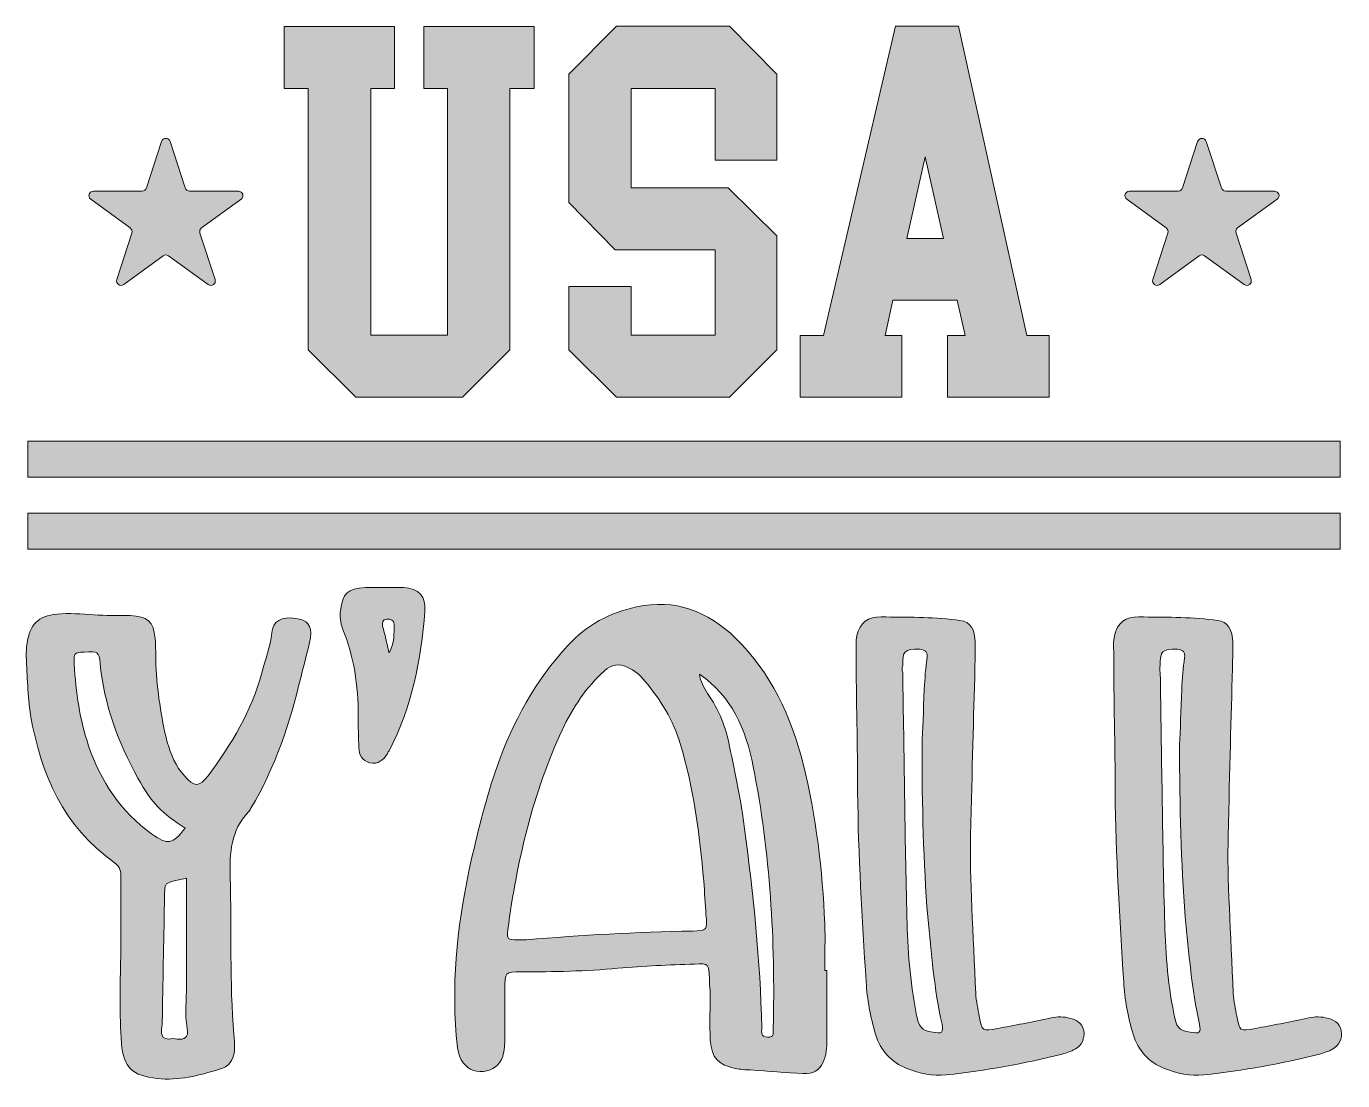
# Model space of a CAD drawing. Header units: inches. Extents: x 150 to 931, y -853 to -228.
import ezdxf

# ---------------------------------------------------------------- set-up
doc = ezdxf.new("R2010")
doc.units = ezdxf.units.IN
doc.header["$MEASUREMENT"] = 0
doc.layers.add('Layer 1', color=7, linetype='Continuous')

# ---------------------------------------------------------------- blocks, each defined once
blk = doc.blocks.new('block 3')
at = {"layer": 'Layer 1', "true_color": 0x2a4f7b}
h = blk.add_hatch(color=167, dxfattribs=at)
h.dxf.hatch_style = 2
h.paths.add_polyline_path([(399.67, -410.97), (399.67, -264.73), (385.64, -264.73), (385.64, -228), (451.13, -228), (451.13, -264.73), (436.82, -264.73), (436.82, -419.64), (408.62, -447.84), (345.33, -447.84), (317.13, -419.64), (317.13, -264.73), (302.82, -264.73), (302.82, -228), (368.31, -228), (368.31, -264.73), (354.28, -264.73), (354.28, -410.97)])
h = blk.add_hatch(color=167, dxfattribs=at)
h.dxf.hatch_style = 2
h.paths.add_polyline_path([(566.97, -227.86), (595.16, -256.2), (595.16, -307.24), (558.43, -307.24), (558.43, -264.73), (508.63, -264.73), (508.63, -323.61), (566.28, -323.61), (595.16, -352.09), (595.16, -419.64), (566.97, -447.84), (499.97, -447.84), (471.76, -419.64), (471.76, -382.22), (508.63, -382.22), (508.63, -410.97), (558.43, -410.97), (558.43, -360.35), (499.28, -360.35), (471.76, -332.28), (471.76, -256.2), (499.97, -227.86)])
h = blk.add_hatch(color=167, dxfattribs=at)
h.dxf.hatch_style = 2
h.paths.add_polyline_path([(663.95, -390.2), (659.27, -411.11), (669.18, -411.11), (669.18, -447.84), (608.92, -447.84), (608.92, -411.11), (622.68, -411.11), (665.47, -227.86), (702.89, -227.86), (743.47, -411.11), (756.54, -411.11), (756.54, -447.84), (696.28, -447.84), (696.28, -411.11), (706.74, -411.11), (702.06, -390.2)])
h.paths.add_polyline_path([(693.94, -353.61), (683.08, -305.32), (672.21, -353.61)])
at = {"layer": 'Layer 1', "lineweight": 0}
for points in [[(399.67, -410.97), (399.67, -264.73), (385.64, -264.73), (385.64, -228), (451.13, -228), (451.13, -264.73), (436.82, -264.73), (436.82, -419.64), (408.62, -447.84), (345.33, -447.84), (317.13, -419.64), (317.13, -264.73), (302.82, -264.73), (302.82, -228), (368.31, -228), (368.31, -264.73), (354.28, -264.73), (354.28, -410.97), (399.67, -410.97)], [(566.97, -227.86), (595.16, -256.2), (595.16, -307.24), (558.43, -307.24), (558.43, -264.73), (508.63, -264.73), (508.63, -323.61), (566.28, -323.61), (595.16, -352.09), (595.16, -419.64), (566.97, -447.84), (499.97, -447.84), (471.76, -419.64), (471.76, -382.22), (508.63, -382.22), (508.63, -410.97), (558.43, -410.97), (558.43, -360.35), (499.28, -360.35), (471.76, -332.28), (471.76, -256.2), (499.97, -227.86), (566.97, -227.86)], [(663.95, -390.2), (659.27, -411.11), (669.18, -411.11), (669.18, -447.84), (608.92, -447.84), (608.92, -411.11), (622.68, -411.11), (665.47, -227.86), (702.89, -227.86), (743.47, -411.11), (756.54, -411.11), (756.54, -447.84), (696.28, -447.84), (696.28, -411.11), (706.74, -411.11), (702.06, -390.2), (663.95, -390.2)], [(693.94, -353.61), (683.08, -305.32), (672.21, -353.61), (693.94, -353.61)]]:
    blk.add_lwpolyline(points, dxfattribs=at)
blk = doc.blocks.new('block 4')
at = {"layer": 'Layer 1', "true_color": 0x2a4f7b}
h = blk.add_hatch(color=167, dxfattribs=at)
h.dxf.hatch_style = 2
edge = h.paths.add_edge_path()
edge.add_spline(control_points=[(337.5, -584.93), (336.23, -581.53), (335.81, -577.72), (336.23, -574.32), (337.5, -564.14), (340.47, -561.17), (351.08, -560.74), (358.72, -560.74), (365.94, -560.32), (373.57, -560.74), (382.91, -561.17), (387.15, -565.84), (386.3, -574.75), (384.18, -603.6), (378.66, -631.61), (365.09, -657.49), (364.66, -657.92), (364.24, -658.34), (364.24, -659.19), (361.69, -663.01), (358.72, -665.55), (353.63, -664.7), (348.96, -663.43), (347.26, -659.61), (347.26, -655.8), (346.84, -649.43), (346.84, -643.06), (346.84, -636.7), (346.84, -618.88), (344.29, -601.48), (337.5, -584.93)], knot_values=[0, 0, 0, 0, 1, 1, 1, 2, 2, 2, 3, 3, 3, 4, 4, 4, 5, 5, 5, 6, 6, 6, 7, 7, 7, 8, 8, 8, 9, 9, 9, 10, 10, 10, 10], degree=3, periodic=1)
edge = h.paths.add_edge_path()
edge.add_spline(control_points=[(368.06, -582.38), (368.06, -579.84), (365.94, -579.41), (363.81, -579.41), (361.27, -579.84), (360.84, -581.11), (361.27, -583.66), (362.54, -588.33), (363.81, -593.42), (365.09, -599.36), (368.48, -593.42), (368.06, -587.9), (368.06, -582.38)], knot_values=[0, 0, 0, 0, 1, 1, 1, 2, 2, 2, 3, 3, 3, 4, 4, 4, 4], degree=3, periodic=1)
h = blk.add_hatch(color=167, dxfattribs=at)
h.dxf.hatch_style = 2
edge = h.paths.add_edge_path()
edge.add_spline(control_points=[(624.78, -829.35), (624.78, -833.59), (624.35, -837.83), (622.65, -842.08), (620.11, -847.17), (616.71, -849.29), (610.77, -848.87), (600.59, -848.44), (589.98, -847.59), (579.37, -846.74), (576.4, -846.74), (573.43, -846.32), (570.46, -845.9), (560.28, -843.78), (556.46, -839.53), (555.61, -829.35), (555.18, -819.16), (555.61, -809.4), (555.61, -799.64), (555.18, -797.1), (555.18, -794.98), (555.18, -792.43), (554.76, -783.94), (554.76, -783.52), (546.27, -783.94), (531, -784.37), (516.14, -785.22), (500.87, -786.49), (481.77, -788.19), (462.68, -788.61), (443.58, -788.61), (433.82, -788.61), (433.82, -788.61), (433.82, -799.22), (433.82, -808.56), (433.82, -818.32), (433.82, -827.65), (433.82, -831.47), (433.4, -835.29), (432.55, -838.68), (430.85, -843.78), (426.61, -847.17), (421.09, -847.59), (415.15, -848.44), (410.91, -845.47), (407.94, -840.8), (405.39, -836.14), (405.39, -831.05), (404.97, -826.38), (402, -791.16), (406.24, -756.36), (413.88, -722.42), (418.12, -703.74), (422.79, -685.07), (429.16, -666.83), (438.49, -640.52), (451.65, -615.91), (471.17, -595.11), (482.2, -582.81), (496.2, -575.59), (511.9, -572.2), (534.82, -567.11), (553.91, -574.75), (570.46, -590.45), (591.68, -611.24), (603.56, -637.12), (610.77, -665.13), (618.41, -696.53), (622.23, -728.36), (623.5, -760.18), (623.93, -769.52), (623.5, -778.43), (623.5, -787.76), (623.93, -787.76), (624.35, -787.76), (624.78, -787.76), (624.78, -801.77), (624.78, -815.34), (624.78, -829.35)], knot_values=[0, 0, 0, 0, 1, 1, 1, 2, 2, 2, 3, 3, 3, 4, 4, 4, 5, 5, 5, 6, 6, 6, 7, 7, 7, 8, 8, 8, 9, 9, 9, 10, 10, 10, 11, 11, 11, 12, 12, 12, 13, 13, 13, 14, 14, 14, 15, 15, 15, 16, 16, 16, 17, 17, 17, 18, 18, 18, 19, 19, 19, 20, 20, 20, 21, 21, 21, 22, 22, 22, 23, 23, 23, 24, 24, 24, 25, 25, 25, 26, 26, 26, 26], degree=3, periodic=1)
edge = h.paths.add_edge_path()
edge.add_spline(control_points=[(553.06, -754.66), (552.64, -748.72), (552.21, -741.51), (551.79, -734.72), (549.24, -707.14), (545.85, -679.98), (537.79, -653.25), (533.54, -639.25), (526.33, -627.36), (516.99, -616.33), (514.02, -612.51), (510.63, -609.97), (506.38, -607.85), (501.29, -605.72), (497.47, -606.15), (492.81, -609.97), (482.2, -619.73), (474.14, -631.61), (467.77, -645.19), (450.37, -682.53), (441.04, -722.84), (435.52, -763.58), (434.67, -769.52), (435.52, -769.52), (441.46, -769.52), (443.16, -769.52), (444.86, -769.52), (446.55, -769.52), (479.23, -766.97), (511.9, -764.85), (545, -764.43), (553.91, -764), (553.91, -764), (553.06, -754.66)], knot_values=[0, 0, 0, 0, 1, 1, 1, 2, 2, 2, 3, 3, 3, 4, 4, 4, 5, 5, 5, 6, 6, 6, 7, 7, 7, 8, 8, 8, 9, 9, 9, 10, 10, 10, 11, 11, 11, 11], degree=3, periodic=1)
edge = h.paths.add_edge_path()
edge.add_spline(control_points=[(592.95, -822.13), (594.22, -769.94), (591.25, -718.17), (581.07, -666.83), (576.83, -644.76), (568.34, -625.24), (549.24, -612.09), (549.67, -616.33), (551.79, -619.73), (553.91, -623.54), (560.7, -632.88), (564.94, -643.49), (567.06, -654.95), (570.46, -671.07), (573.85, -687.2), (575.98, -703.74), (581.07, -742.78), (585.31, -781.82), (586.16, -821.71), (586.16, -824.26), (585.31, -827.23), (589.56, -827.23), (593.8, -827.65), (592.95, -824.68), (592.95, -822.13)], knot_values=[0, 0, 0, 0, 1, 1, 1, 2, 2, 2, 3, 3, 3, 4, 4, 4, 5, 5, 5, 6, 6, 6, 7, 7, 7, 8, 8, 8, 8], degree=3, periodic=1)
h = blk.add_hatch(color=167, dxfattribs=at)
h.dxf.hatch_style = 2
edge = h.paths.add_edge_path()
edge.add_spline(control_points=[(205.97, -733.02), (206.39, -729.21), (205.54, -726.23), (202.15, -723.69), (172.02, -702.47), (158.44, -671.49), (152.5, -636.27), (150.8, -624.82), (150.38, -613.36), (149.95, -601.48), (149.95, -598.93), (149.95, -596.39), (150.38, -593.84), (152.08, -582.38), (156.74, -577.72), (168.2, -576.44), (175.41, -575.59), (182.63, -576.44), (189.84, -576.87), (197.06, -577.29), (204.27, -577.29), (211.48, -577.29), (221.67, -577.72), (225.49, -580.69), (226.33, -590.87), (226.76, -595.96), (226.76, -601.06), (226.76, -606.57), (227.61, -621.85), (229.73, -637.12), (233.55, -652.4), (235.67, -659.61), (238.64, -666.83), (243.73, -672.34), (249.25, -679.13), (252.64, -679.13), (257.74, -672.34), (271.74, -653.67), (283.62, -633.73), (289.56, -611.24), (291.68, -603.6), (294.65, -595.96), (295.5, -587.48), (295.93, -580.69), (301.44, -577.72), (309.5, -578.99), (316.29, -579.84), (319.69, -582.81), (318.42, -590.45), (317.14, -598.08), (314.6, -605.72), (312.9, -613.36), (306.53, -640.52), (297.62, -667.25), (283.2, -691.44), (282.77, -692.29), (282.35, -693.14), (281.5, -693.98), (271.31, -704.59), (270.47, -718.17), (270.89, -732.17), (271.74, -763.58), (270.47, -794.55), (273.01, -825.95), (273.44, -828.92), (273.44, -831.89), (273.44, -834.86), (273.01, -840.8), (270.04, -845.05), (264.52, -846.32), (252.22, -850.14), (240.34, -853.11), (227.61, -851.84), (212.76, -850.14), (207.66, -845.47), (206.39, -831.05), (205.12, -813.65), (205.54, -796.67), (205.97, -779.7), (205.97, -764), (205.97, -748.72), (205.97, -733.02)], knot_values=[0, 0, 0, 0, 1, 1, 1, 2, 2, 2, 3, 3, 3, 4, 4, 4, 5, 5, 5, 6, 6, 6, 7, 7, 7, 8, 8, 8, 9, 9, 9, 10, 10, 10, 11, 11, 11, 12, 12, 12, 13, 13, 13, 14, 14, 14, 15, 15, 15, 16, 16, 16, 17, 17, 17, 18, 18, 18, 19, 19, 19, 20, 20, 20, 21, 21, 21, 22, 22, 22, 23, 23, 23, 24, 24, 24, 25, 25, 25, 26, 26, 26, 27, 27, 27, 27], degree=3, periodic=1)
edge = h.paths.add_edge_path()
edge.add_spline(control_points=[(216.15, -673.62), (204.27, -652.4), (196.21, -630.33), (193.66, -605.72), (193.24, -598.51), (192.39, -598.51), (184.32, -598.93), (178.38, -599.36), (177.96, -599.36), (178.38, -606.15), (179.23, -622.7), (181.78, -639.25), (186.87, -654.52), (194.09, -675.74), (205.97, -693.56), (224.21, -706.71), (233.97, -713.5), (236.52, -713.08), (244.16, -703.32), (230.58, -694.83), (224.21, -688.47), (216.15, -673.62)], knot_values=[0, 0, 0, 0, 1, 1, 1, 2, 2, 2, 3, 3, 3, 4, 4, 4, 5, 5, 5, 6, 6, 6, 7, 7, 7, 7], degree=3, periodic=1)
edge = h.paths.add_edge_path()
edge.add_spline(control_points=[(231.85, -747.88), (231.43, -771.64), (231, -794.98), (230.58, -818.32), (230.58, -820.01), (230.15, -822.13), (230.15, -824.26), (230.15, -826.8), (231.43, -828.5), (234.4, -828.5), (236.09, -828.07), (237.79, -828.07), (239.49, -828.5), (243.73, -828.92), (246.28, -827.65), (245.43, -822.13), (243.73, -813.65), (245, -805.16), (245, -796.67), (245, -775.46), (245, -754.66), (245, -733.02), (230.58, -736.42), (232.27, -733.87), (231.85, -747.88)], knot_values=[0, 0, 0, 0, 1, 1, 1, 2, 2, 2, 3, 3, 3, 4, 4, 4, 5, 5, 5, 6, 6, 6, 7, 7, 7, 8, 8, 8, 8], degree=3, periodic=1)
h = blk.add_hatch(color=167, dxfattribs=at)
h.dxf.hatch_style = 2
edge = h.paths.add_edge_path()
edge.add_spline(control_points=[(713.03, -801.34), (713.45, -806.01), (714.3, -810.68), (715.15, -814.92), (716.85, -823.83), (716.85, -823.83), (726.18, -822.13), (735.95, -820.44), (746.13, -818.32), (756.31, -816.19), (760.13, -815.34), (763.95, -814.92), (767.77, -815.77), (772.44, -816.62), (776.26, -818.74), (777.11, -823.41), (777.95, -828.5), (775.83, -831.89), (772.01, -834.44), (769.47, -835.71), (766.92, -836.56), (764.38, -837.41), (741.89, -842.93), (718.97, -847.17), (695.63, -849.72), (687.57, -850.56), (679.93, -848.87), (672.29, -845.9), (662.96, -842.08), (656.6, -835.29), (653.62, -825.53), (650.65, -815.34), (648.53, -804.74), (648.11, -794.55), (645.56, -756.79), (643.44, -719.44), (643.02, -681.68), (643.02, -654.52), (642.17, -627.36), (642.17, -599.78), (642.17, -596.39), (641.74, -592.57), (642.59, -589.17), (644.29, -581.53), (649.38, -577.72), (657.02, -578.14), (671.87, -578.14), (686.72, -578.14), (701.15, -579.84), (708.36, -580.26), (711.76, -583.23), (712.61, -590.87), (713.03, -596.81), (712.61, -602.75), (712.61, -608.69), (711.76, -637.97), (710.91, -667.25), (710.06, -707.99), (709.21, -731.75), (711.76, -766.55), (713.03, -801.34)], knot_values=[0, 0, 0, 0, 1, 1, 1, 2, 2, 2, 3, 3, 3, 4, 4, 4, 5, 5, 5, 6, 6, 6, 7, 7, 7, 8, 8, 8, 9, 9, 9, 10, 10, 10, 11, 11, 11, 12, 12, 12, 13, 13, 13, 14, 14, 14, 15, 15, 15, 16, 16, 16, 17, 17, 17, 18, 18, 18, 19, 19, 19, 20, 20, 20, 20], degree=3, periodic=1)
edge = h.paths.add_edge_path()
edge.add_spline(control_points=[(682.48, -621), (682.9, -614.63), (683.33, -608.27), (684.18, -602.33), (684.6, -598.93), (683.33, -597.66), (679.93, -597.24), (670.6, -597.24), (669.75, -598.08), (669.75, -607), (669.32, -608.27), (669.32, -609.54), (669.75, -611.24), (670.6, -659.61), (671.02, -707.99), (672.29, -756.36), (672.72, -775.03), (673.99, -794.13), (677.81, -813.22), (679.08, -821.28), (680.78, -823.41), (687.57, -824.26), (693.09, -825.53), (693.94, -824.68), (693.09, -819.59), (688.42, -798.79), (686.72, -777.58), (684.6, -755.94), (682.05, -723.69), (681.21, -691.01), (681.21, -653.67), (681.63, -646.03), (682.05, -633.3), (682.48, -621)], knot_values=[0, 0, 0, 0, 1, 1, 1, 2, 2, 2, 3, 3, 3, 4, 4, 4, 5, 5, 5, 6, 6, 6, 7, 7, 7, 8, 8, 8, 9, 9, 9, 10, 10, 10, 11, 11, 11, 11], degree=3, periodic=1)
h = blk.add_hatch(color=167, dxfattribs=at)
h.dxf.hatch_style = 2
edge = h.paths.add_edge_path()
edge.add_spline(control_points=[(865.79, -801.34), (866.21, -806.01), (867.06, -810.68), (867.91, -814.92), (869.61, -823.83), (869.61, -823.83), (878.94, -822.13), (888.7, -820.44), (898.88, -818.32), (909.07, -816.19), (912.89, -815.34), (916.71, -814.92), (920.52, -815.77), (925.19, -816.62), (929.01, -818.74), (929.86, -823.41), (930.71, -828.5), (928.59, -831.89), (924.77, -834.44), (922.22, -835.71), (919.68, -836.56), (917.13, -837.41), (894.64, -842.93), (871.73, -847.17), (848.39, -849.72), (840.33, -850.56), (832.69, -848.87), (825.05, -845.9), (815.71, -842.08), (809.35, -835.29), (806.38, -825.53), (803.41, -815.34), (801.29, -804.74), (800.86, -794.55), (798.32, -756.79), (796.19, -719.44), (795.77, -681.68), (795.77, -654.52), (794.92, -627.36), (794.92, -599.78), (794.92, -596.39), (794.5, -592.57), (795.35, -589.17), (797.04, -581.53), (802.14, -577.72), (809.77, -578.14), (824.62, -578.14), (839.48, -578.14), (853.9, -579.84), (861.12, -580.26), (864.51, -583.23), (865.36, -590.87), (865.79, -596.81), (865.36, -602.75), (865.36, -608.69), (864.51, -637.97), (863.66, -667.25), (862.82, -707.99), (861.97, -731.75), (864.51, -766.55), (865.79, -801.34)], knot_values=[0, 0, 0, 0, 1, 1, 1, 2, 2, 2, 3, 3, 3, 4, 4, 4, 5, 5, 5, 6, 6, 6, 7, 7, 7, 8, 8, 8, 9, 9, 9, 10, 10, 10, 11, 11, 11, 12, 12, 12, 13, 13, 13, 14, 14, 14, 15, 15, 15, 16, 16, 16, 17, 17, 17, 18, 18, 18, 19, 19, 19, 20, 20, 20, 20], degree=3, periodic=1)
edge = h.paths.add_edge_path()
edge.add_spline(control_points=[(835.23, -621), (835.66, -614.63), (836.08, -608.27), (836.93, -602.33), (837.35, -598.93), (836.08, -597.66), (832.69, -597.24), (823.35, -597.24), (822.5, -598.08), (822.5, -607), (822.08, -608.27), (822.08, -609.54), (822.5, -611.24), (823.35, -659.61), (823.78, -707.99), (825.05, -756.36), (825.47, -775.03), (826.75, -794.13), (830.56, -813.22), (831.84, -821.28), (833.54, -823.41), (840.33, -824.26), (845.84, -825.53), (846.69, -824.68), (845.84, -819.59), (841.17, -798.79), (839.48, -777.58), (837.35, -755.94), (834.81, -723.69), (833.96, -691.01), (833.96, -653.67), (834.39, -646.03), (834.81, -633.3), (835.23, -621)], knot_values=[0, 0, 0, 0, 1, 1, 1, 2, 2, 2, 3, 3, 3, 4, 4, 4, 5, 5, 5, 6, 6, 6, 7, 7, 7, 8, 8, 8, 9, 9, 9, 10, 10, 10, 11, 11, 11, 11], degree=3, periodic=1)
at = {"layer": 'Layer 1', "lineweight": 0}
for points, knots in [([(337.5, -584.93), (336.23, -581.53), (335.81, -577.72), (336.23, -574.32), (337.5, -564.14), (340.47, -561.17), (351.08, -560.74), (358.72, -560.74), (365.94, -560.32), (373.57, -560.74), (382.91, -561.17), (387.15, -565.84), (386.3, -574.75), (384.18, -603.6), (378.66, -631.61), (365.09, -657.49), (364.66, -657.92), (364.24, -658.34), (364.24, -659.19), (361.69, -663.01), (358.72, -665.55), (353.63, -664.7), (348.96, -663.43), (347.26, -659.61), (347.26, -655.8), (346.84, -649.43), (346.84, -643.06), (346.84, -636.7), (346.84, -618.88), (344.29, -601.48), (337.5, -584.93)], [0, 0, 0, 0, 1, 1, 1, 2, 2, 2, 3, 3, 3, 4, 4, 4, 5, 5, 5, 6, 6, 6, 7, 7, 7, 8, 8, 8, 9, 9, 9, 10, 10, 10, 10]), ([(624.78, -829.35), (624.78, -833.59), (624.35, -837.83), (622.65, -842.08), (620.11, -847.17), (616.71, -849.29), (610.77, -848.87), (600.59, -848.44), (589.98, -847.59), (579.37, -846.74), (576.4, -846.74), (573.43, -846.32), (570.46, -845.9), (560.28, -843.78), (556.46, -839.53), (555.61, -829.35), (555.18, -819.16), (555.61, -809.4), (555.61, -799.64), (555.18, -797.1), (555.18, -794.98), (555.18, -792.43), (554.76, -783.94), (554.76, -783.52), (546.27, -783.94), (531, -784.37), (516.14, -785.22), (500.87, -786.49), (481.77, -788.19), (462.68, -788.61), (443.58, -788.61), (433.82, -788.61), (433.82, -788.61), (433.82, -799.22), (433.82, -808.56), (433.82, -818.32), (433.82, -827.65), (433.82, -831.47), (433.4, -835.29), (432.55, -838.68), (430.85, -843.78), (426.61, -847.17), (421.09, -847.59), (415.15, -848.44), (410.91, -845.47), (407.94, -840.8), (405.39, -836.14), (405.39, -831.05), (404.97, -826.38), (402, -791.16), (406.24, -756.36), (413.88, -722.42), (418.12, -703.74), (422.79, -685.07), (429.16, -666.83), (438.49, -640.52), (451.65, -615.91), (471.17, -595.11), (482.2, -582.81), (496.2, -575.59), (511.9, -572.2), (534.82, -567.11), (553.91, -574.75), (570.46, -590.45), (591.68, -611.24), (603.56, -637.12), (610.77, -665.13), (618.41, -696.53), (622.23, -728.36), (623.5, -760.18), (623.93, -769.52), (623.5, -778.43), (623.5, -787.76), (623.93, -787.76), (624.35, -787.76), (624.78, -787.76), (624.78, -801.77), (624.78, -815.34), (624.78, -829.35)], [0, 0, 0, 0, 1, 1, 1, 2, 2, 2, 3, 3, 3, 4, 4, 4, 5, 5, 5, 6, 6, 6, 7, 7, 7, 8, 8, 8, 9, 9, 9, 10, 10, 10, 11, 11, 11, 12, 12, 12, 13, 13, 13, 14, 14, 14, 15, 15, 15, 16, 16, 16, 17, 17, 17, 18, 18, 18, 19, 19, 19, 20, 20, 20, 21, 21, 21, 22, 22, 22, 23, 23, 23, 24, 24, 24, 25, 25, 25, 26, 26, 26, 26]), ([(205.97, -733.02), (206.39, -729.21), (205.54, -726.23), (202.15, -723.69), (172.02, -702.47), (158.44, -671.49), (152.5, -636.27), (150.8, -624.82), (150.38, -613.36), (149.95, -601.48), (149.95, -598.93), (149.95, -596.39), (150.38, -593.84), (152.08, -582.38), (156.74, -577.72), (168.2, -576.44), (175.41, -575.59), (182.63, -576.44), (189.84, -576.87), (197.06, -577.29), (204.27, -577.29), (211.48, -577.29), (221.67, -577.72), (225.49, -580.69), (226.33, -590.87), (226.76, -595.96), (226.76, -601.06), (226.76, -606.57), (227.61, -621.85), (229.73, -637.12), (233.55, -652.4), (235.67, -659.61), (238.64, -666.83), (243.73, -672.34), (249.25, -679.13), (252.64, -679.13), (257.74, -672.34), (271.74, -653.67), (283.62, -633.73), (289.56, -611.24), (291.68, -603.6), (294.65, -595.96), (295.5, -587.48), (295.93, -580.69), (301.44, -577.72), (309.5, -578.99), (316.29, -579.84), (319.69, -582.81), (318.42, -590.45), (317.14, -598.08), (314.6, -605.72), (312.9, -613.36), (306.53, -640.52), (297.62, -667.25), (283.2, -691.44), (282.77, -692.29), (282.35, -693.14), (281.5, -693.98), (271.31, -704.59), (270.47, -718.17), (270.89, -732.17), (271.74, -763.58), (270.47, -794.55), (273.01, -825.95), (273.44, -828.92), (273.44, -831.89), (273.44, -834.86), (273.01, -840.8), (270.04, -845.05), (264.52, -846.32), (252.22, -850.14), (240.34, -853.11), (227.61, -851.84), (212.76, -850.14), (207.66, -845.47), (206.39, -831.05), (205.12, -813.65), (205.54, -796.67), (205.97, -779.7), (205.97, -764), (205.97, -748.72), (205.97, -733.02)], [0, 0, 0, 0, 1, 1, 1, 2, 2, 2, 3, 3, 3, 4, 4, 4, 5, 5, 5, 6, 6, 6, 7, 7, 7, 8, 8, 8, 9, 9, 9, 10, 10, 10, 11, 11, 11, 12, 12, 12, 13, 13, 13, 14, 14, 14, 15, 15, 15, 16, 16, 16, 17, 17, 17, 18, 18, 18, 19, 19, 19, 20, 20, 20, 21, 21, 21, 22, 22, 22, 23, 23, 23, 24, 24, 24, 25, 25, 25, 26, 26, 26, 27, 27, 27, 27]), ([(713.03, -801.34), (713.45, -806.01), (714.3, -810.68), (715.15, -814.92), (716.85, -823.83), (716.85, -823.83), (726.18, -822.13), (735.95, -820.44), (746.13, -818.32), (756.31, -816.19), (760.13, -815.34), (763.95, -814.92), (767.77, -815.77), (772.44, -816.62), (776.26, -818.74), (777.11, -823.41), (777.95, -828.5), (775.83, -831.89), (772.01, -834.44), (769.47, -835.71), (766.92, -836.56), (764.38, -837.41), (741.89, -842.93), (718.97, -847.17), (695.63, -849.72), (687.57, -850.56), (679.93, -848.87), (672.29, -845.9), (662.96, -842.08), (656.6, -835.29), (653.62, -825.53), (650.65, -815.34), (648.53, -804.74), (648.11, -794.55), (645.56, -756.79), (643.44, -719.44), (643.02, -681.68), (643.02, -654.52), (642.17, -627.36), (642.17, -599.78), (642.17, -596.39), (641.74, -592.57), (642.59, -589.17), (644.29, -581.53), (649.38, -577.72), (657.02, -578.14), (671.87, -578.14), (686.72, -578.14), (701.15, -579.84), (708.36, -580.26), (711.76, -583.23), (712.61, -590.87), (713.03, -596.81), (712.61, -602.75), (712.61, -608.69), (711.76, -637.97), (710.91, -667.25), (710.06, -707.99), (709.21, -731.75), (711.76, -766.55), (713.03, -801.34)], [0, 0, 0, 0, 1, 1, 1, 2, 2, 2, 3, 3, 3, 4, 4, 4, 5, 5, 5, 6, 6, 6, 7, 7, 7, 8, 8, 8, 9, 9, 9, 10, 10, 10, 11, 11, 11, 12, 12, 12, 13, 13, 13, 14, 14, 14, 15, 15, 15, 16, 16, 16, 17, 17, 17, 18, 18, 18, 19, 19, 19, 20, 20, 20, 20]), ([(865.79, -801.34), (866.21, -806.01), (867.06, -810.68), (867.91, -814.92), (869.61, -823.83), (869.61, -823.83), (878.94, -822.13), (888.7, -820.44), (898.88, -818.32), (909.07, -816.19), (912.89, -815.34), (916.71, -814.92), (920.52, -815.77), (925.19, -816.62), (929.01, -818.74), (929.86, -823.41), (930.71, -828.5), (928.59, -831.89), (924.77, -834.44), (922.22, -835.71), (919.68, -836.56), (917.13, -837.41), (894.64, -842.93), (871.73, -847.17), (848.39, -849.72), (840.33, -850.56), (832.69, -848.87), (825.05, -845.9), (815.71, -842.08), (809.35, -835.29), (806.38, -825.53), (803.41, -815.34), (801.29, -804.74), (800.86, -794.55), (798.32, -756.79), (796.19, -719.44), (795.77, -681.68), (795.77, -654.52), (794.92, -627.36), (794.92, -599.78), (794.92, -596.39), (794.5, -592.57), (795.35, -589.17), (797.04, -581.53), (802.14, -577.72), (809.77, -578.14), (824.62, -578.14), (839.48, -578.14), (853.9, -579.84), (861.12, -580.26), (864.51, -583.23), (865.36, -590.87), (865.79, -596.81), (865.36, -602.75), (865.36, -608.69), (864.51, -637.97), (863.66, -667.25), (862.82, -707.99), (861.97, -731.75), (864.51, -766.55), (865.79, -801.34)], [0, 0, 0, 0, 1, 1, 1, 2, 2, 2, 3, 3, 3, 4, 4, 4, 5, 5, 5, 6, 6, 6, 7, 7, 7, 8, 8, 8, 9, 9, 9, 10, 10, 10, 11, 11, 11, 12, 12, 12, 13, 13, 13, 14, 14, 14, 15, 15, 15, 16, 16, 16, 17, 17, 17, 18, 18, 18, 19, 19, 19, 20, 20, 20, 20]), ([(368.06, -582.38), (368.06, -579.84), (365.94, -579.41), (363.81, -579.41), (361.27, -579.84), (360.84, -581.11), (361.27, -583.66), (362.54, -588.33), (363.81, -593.42), (365.09, -599.36), (368.48, -593.42), (368.06, -587.9), (368.06, -582.38)], [0, 0, 0, 0, 1, 1, 1, 2, 2, 2, 3, 3, 3, 4, 4, 4, 4]), ([(216.15, -673.62), (204.27, -652.4), (196.21, -630.33), (193.66, -605.72), (193.24, -598.51), (192.39, -598.51), (184.32, -598.93), (178.38, -599.36), (177.96, -599.36), (178.38, -606.15), (179.23, -622.7), (181.78, -639.25), (186.87, -654.52), (194.09, -675.74), (205.97, -693.56), (224.21, -706.71), (233.97, -713.5), (236.52, -713.08), (244.16, -703.32), (230.58, -694.83), (224.21, -688.47), (216.15, -673.62)], [0, 0, 0, 0, 1, 1, 1, 2, 2, 2, 3, 3, 3, 4, 4, 4, 5, 5, 5, 6, 6, 6, 7, 7, 7, 7]), ([(682.48, -621), (682.9, -614.63), (683.33, -608.27), (684.18, -602.33), (684.6, -598.93), (683.33, -597.66), (679.93, -597.24), (670.6, -597.24), (669.75, -598.08), (669.75, -607), (669.32, -608.27), (669.32, -609.54), (669.75, -611.24), (670.6, -659.61), (671.02, -707.99), (672.29, -756.36), (672.72, -775.03), (673.99, -794.13), (677.81, -813.22), (679.08, -821.28), (680.78, -823.41), (687.57, -824.26), (693.09, -825.53), (693.94, -824.68), (693.09, -819.59), (688.42, -798.79), (686.72, -777.58), (684.6, -755.94), (682.05, -723.69), (681.21, -691.01), (681.21, -653.67), (681.63, -646.03), (682.05, -633.3), (682.48, -621)], [0, 0, 0, 0, 1, 1, 1, 2, 2, 2, 3, 3, 3, 4, 4, 4, 5, 5, 5, 6, 6, 6, 7, 7, 7, 8, 8, 8, 9, 9, 9, 10, 10, 10, 11, 11, 11, 11]), ([(835.23, -621), (835.66, -614.63), (836.08, -608.27), (836.93, -602.33), (837.35, -598.93), (836.08, -597.66), (832.69, -597.24), (823.35, -597.24), (822.5, -598.08), (822.5, -607), (822.08, -608.27), (822.08, -609.54), (822.5, -611.24), (823.35, -659.61), (823.78, -707.99), (825.05, -756.36), (825.47, -775.03), (826.75, -794.13), (830.56, -813.22), (831.84, -821.28), (833.54, -823.41), (840.33, -824.26), (845.84, -825.53), (846.69, -824.68), (845.84, -819.59), (841.17, -798.79), (839.48, -777.58), (837.35, -755.94), (834.81, -723.69), (833.96, -691.01), (833.96, -653.67), (834.39, -646.03), (834.81, -633.3), (835.23, -621)], [0, 0, 0, 0, 1, 1, 1, 2, 2, 2, 3, 3, 3, 4, 4, 4, 5, 5, 5, 6, 6, 6, 7, 7, 7, 8, 8, 8, 9, 9, 9, 10, 10, 10, 11, 11, 11, 11]), ([(553.06, -754.66), (552.64, -748.72), (552.21, -741.51), (551.79, -734.72), (549.24, -707.14), (545.85, -679.98), (537.79, -653.25), (533.54, -639.25), (526.33, -627.36), (516.99, -616.33), (514.02, -612.51), (510.63, -609.97), (506.38, -607.85), (501.29, -605.72), (497.47, -606.15), (492.81, -609.97), (482.2, -619.73), (474.14, -631.61), (467.77, -645.19), (450.37, -682.53), (441.04, -722.84), (435.52, -763.58), (434.67, -769.52), (435.52, -769.52), (441.46, -769.52), (443.16, -769.52), (444.86, -769.52), (446.55, -769.52), (479.23, -766.97), (511.9, -764.85), (545, -764.43), (553.91, -764), (553.91, -764), (553.06, -754.66)], [0, 0, 0, 0, 1, 1, 1, 2, 2, 2, 3, 3, 3, 4, 4, 4, 5, 5, 5, 6, 6, 6, 7, 7, 7, 8, 8, 8, 9, 9, 9, 10, 10, 10, 11, 11, 11, 11]), ([(592.95, -822.13), (594.22, -769.94), (591.25, -718.17), (581.07, -666.83), (576.83, -644.76), (568.34, -625.24), (549.24, -612.09), (549.67, -616.33), (551.79, -619.73), (553.91, -623.54), (560.7, -632.88), (564.94, -643.49), (567.06, -654.95), (570.46, -671.07), (573.85, -687.2), (575.98, -703.74), (581.07, -742.78), (585.31, -781.82), (586.16, -821.71), (586.16, -824.26), (585.31, -827.23), (589.56, -827.23), (593.8, -827.65), (592.95, -824.68), (592.95, -822.13)], [0, 0, 0, 0, 1, 1, 1, 2, 2, 2, 3, 3, 3, 4, 4, 4, 5, 5, 5, 6, 6, 6, 7, 7, 7, 8, 8, 8, 8]), ([(231.85, -747.88), (231.43, -771.64), (231, -794.98), (230.58, -818.32), (230.58, -820.01), (230.15, -822.13), (230.15, -824.26), (230.15, -826.8), (231.43, -828.5), (234.4, -828.5), (236.09, -828.07), (237.79, -828.07), (239.49, -828.5), (243.73, -828.92), (246.28, -827.65), (245.43, -822.13), (243.73, -813.65), (245, -805.16), (245, -796.67), (245, -775.46), (245, -754.66), (245, -733.02), (230.58, -736.42), (232.27, -733.87), (231.85, -747.88)], [0, 0, 0, 0, 1, 1, 1, 2, 2, 2, 3, 3, 3, 4, 4, 4, 5, 5, 5, 6, 6, 6, 7, 7, 7, 8, 8, 8, 8])]:
    blk.add_open_spline(points, degree=3, knots=knots, dxfattribs=at)
blk = doc.blocks.new('block 5')
at = {"layer": 'Layer 1', "true_color": 0xce432c}
h = blk.add_hatch(color=22, dxfattribs=at)
h.dxf.hatch_style = 2
edge = h.paths.add_edge_path()
edge.add_spline(control_points=[(235.3, -296.19), (235.3, -296.19), (244.24, -323.72), (244.24, -323.72), (244.6, -324.82), (245.63, -325.57), (246.8, -325.57), (246.8, -325.57), (275.74, -325.57), (275.74, -325.57), (278.35, -325.57), (279.43, -328.91), (277.32, -330.44), (277.32, -330.44), (253.91, -347.45), (253.91, -347.45), (252.96, -348.13), (252.57, -349.35), (252.93, -350.45), (252.93, -350.45), (261.87, -377.98), (261.87, -377.98), (262.68, -380.46), (259.84, -382.52), (257.74, -380.99), (257.74, -380.99), (234.32, -363.97), (234.32, -363.97), (233.38, -363.29), (232.1, -363.29), (231.16, -363.97), (231.16, -363.97), (207.74, -380.99), (207.74, -380.99), (205.64, -382.52), (202.8, -380.46), (203.61, -377.98), (203.61, -377.98), (212.55, -350.45), (212.55, -350.45), (212.91, -349.35), (212.52, -348.13), (211.58, -347.45), (211.58, -347.45), (188.16, -330.44), (188.16, -330.44), (186.05, -328.91), (187.14, -325.57), (189.74, -325.57), (189.74, -325.57), (218.68, -325.57), (218.68, -325.57), (219.85, -325.57), (220.88, -324.82), (221.24, -323.72), (221.24, -323.72), (230.18, -296.19), (230.18, -296.19), (230.99, -293.71), (234.49, -293.71), (235.3, -296.19)], knot_values=[0, 0, 0, 0, 1, 1, 1, 2, 2, 2, 3, 3, 3, 4, 4, 4, 5, 5, 5, 6, 6, 6, 7, 7, 7, 8, 8, 8, 9, 9, 9, 10, 10, 10, 11, 11, 11, 12, 12, 12, 13, 13, 13, 14, 14, 14, 15, 15, 15, 16, 16, 16, 17, 17, 17, 18, 18, 18, 19, 19, 19, 20, 20, 20, 20], degree=3, periodic=1)
h = blk.add_hatch(color=22, dxfattribs=at)
h.dxf.hatch_style = 2
edge = h.paths.add_edge_path()
edge.add_spline(control_points=[(849.82, -296.19), (849.82, -296.19), (858.76, -323.72), (858.76, -323.72), (859.12, -324.82), (860.15, -325.57), (861.32, -325.57), (861.32, -325.57), (890.26, -325.57), (890.26, -325.57), (892.86, -325.57), (893.95, -328.91), (891.84, -330.44), (891.84, -330.44), (868.42, -347.45), (868.42, -347.45), (867.48, -348.13), (867.09, -349.35), (867.45, -350.45), (867.45, -350.45), (876.39, -377.98), (876.39, -377.98), (877.2, -380.46), (874.36, -382.52), (872.26, -380.99), (872.26, -380.99), (848.84, -363.97), (848.84, -363.97), (847.9, -363.29), (846.62, -363.29), (845.68, -363.97), (845.68, -363.97), (822.26, -380.99), (822.26, -380.99), (820.16, -382.52), (817.32, -380.46), (818.13, -377.98), (818.13, -377.98), (827.07, -350.45), (827.07, -350.45), (827.43, -349.35), (827.04, -348.13), (826.09, -347.45), (826.09, -347.45), (802.68, -330.44), (802.68, -330.44), (800.57, -328.91), (801.65, -325.57), (804.26, -325.57), (804.26, -325.57), (833.2, -325.57), (833.2, -325.57), (834.37, -325.57), (835.4, -324.82), (835.76, -323.72), (835.76, -323.72), (844.7, -296.19), (844.7, -296.19), (845.51, -293.71), (849.01, -293.71), (849.82, -296.19)], knot_values=[0, 0, 0, 0, 1, 1, 1, 2, 2, 2, 3, 3, 3, 4, 4, 4, 5, 5, 5, 6, 6, 6, 7, 7, 7, 8, 8, 8, 9, 9, 9, 10, 10, 10, 11, 11, 11, 12, 12, 12, 13, 13, 13, 14, 14, 14, 15, 15, 15, 16, 16, 16, 17, 17, 17, 18, 18, 18, 19, 19, 19, 20, 20, 20, 20], degree=3, periodic=1)
at = {"layer": 'Layer 1', "lineweight": 0}
for points in [[(235.3, -296.19), (235.3, -296.19), (244.24, -323.72), (244.24, -323.72), (244.6, -324.82), (245.63, -325.57), (246.8, -325.57), (246.8, -325.57), (275.74, -325.57), (275.74, -325.57), (278.35, -325.57), (279.43, -328.91), (277.32, -330.44), (277.32, -330.44), (253.91, -347.45), (253.91, -347.45), (252.96, -348.13), (252.57, -349.35), (252.93, -350.45), (252.93, -350.45), (261.87, -377.98), (261.87, -377.98), (262.68, -380.46), (259.84, -382.52), (257.74, -380.99), (257.74, -380.99), (234.32, -363.97), (234.32, -363.97), (233.38, -363.29), (232.1, -363.29), (231.16, -363.97), (231.16, -363.97), (207.74, -380.99), (207.74, -380.99), (205.64, -382.52), (202.8, -380.46), (203.61, -377.98), (203.61, -377.98), (212.55, -350.45), (212.55, -350.45), (212.91, -349.35), (212.52, -348.13), (211.58, -347.45), (211.58, -347.45), (188.16, -330.44), (188.16, -330.44), (186.05, -328.91), (187.14, -325.57), (189.74, -325.57), (189.74, -325.57), (218.68, -325.57), (218.68, -325.57), (219.85, -325.57), (220.88, -324.82), (221.24, -323.72), (221.24, -323.72), (230.18, -296.19), (230.18, -296.19), (230.99, -293.71), (234.49, -293.71), (235.3, -296.19)], [(849.82, -296.19), (849.82, -296.19), (858.76, -323.72), (858.76, -323.72), (859.12, -324.82), (860.15, -325.57), (861.32, -325.57), (861.32, -325.57), (890.26, -325.57), (890.26, -325.57), (892.86, -325.57), (893.95, -328.91), (891.84, -330.44), (891.84, -330.44), (868.42, -347.45), (868.42, -347.45), (867.48, -348.13), (867.09, -349.35), (867.45, -350.45), (867.45, -350.45), (876.39, -377.98), (876.39, -377.98), (877.2, -380.46), (874.36, -382.52), (872.26, -380.99), (872.26, -380.99), (848.84, -363.97), (848.84, -363.97), (847.9, -363.29), (846.62, -363.29), (845.68, -363.97), (845.68, -363.97), (822.26, -380.99), (822.26, -380.99), (820.16, -382.52), (817.32, -380.46), (818.13, -377.98), (818.13, -377.98), (827.07, -350.45), (827.07, -350.45), (827.43, -349.35), (827.04, -348.13), (826.09, -347.45), (826.09, -347.45), (802.68, -330.44), (802.68, -330.44), (800.57, -328.91), (801.65, -325.57), (804.26, -325.57), (804.26, -325.57), (833.2, -325.57), (833.2, -325.57), (834.37, -325.57), (835.4, -324.82), (835.76, -323.72), (835.76, -323.72), (844.7, -296.19), (844.7, -296.19), (845.51, -293.71), (849.01, -293.71), (849.82, -296.19)]]:
    blk.add_open_spline(points, degree=3, knots=[0, 0, 0, 0, 1, 1, 1, 2, 2, 2, 3, 3, 3, 4, 4, 4, 5, 5, 5, 6, 6, 6, 7, 7, 7, 8, 8, 8, 9, 9, 9, 10, 10, 10, 11, 11, 11, 12, 12, 12, 13, 13, 13, 14, 14, 14, 15, 15, 15, 16, 16, 16, 17, 17, 17, 18, 18, 18, 19, 19, 19, 20, 20, 20, 20], dxfattribs=at)
blk = doc.blocks.new('block 2')
at = {"layer": 'Layer 1', "true_color": 0xce432c}
h = blk.add_hatch(color=22, dxfattribs=at)
h.dxf.hatch_style = 2
h.paths.add_polyline_path([(929.23, -495.18), (150.77, -495.18), (150.77, -473.82), (929.23, -473.82)])
h = blk.add_hatch(color=22, dxfattribs=at)
h.dxf.hatch_style = 2
h.paths.add_polyline_path([(929.23, -537.91), (150.77, -537.91), (150.77, -516.55), (929.23, -516.55)])
at = {"layer": 'Layer 1', "lineweight": 0}
for points in [[(929.23, -495.18), (150.77, -495.18), (150.77, -473.82), (929.23, -473.82), (929.23, -495.18)], [(929.23, -537.91), (150.77, -537.91), (150.77, -516.55), (929.23, -516.55), (929.23, -537.91)]]:
    blk.add_lwpolyline(points, dxfattribs=at)
at = {"layer": 'Layer 1'}
for name in ['block 3', 'block 5', 'block 4']:
    blk.add_blockref(name, (0, 0), dxfattribs=at)

msp = doc.modelspace()

# ---------------------------------------------------------------- block references
at = {"layer": 'Layer 1'}
msp.add_blockref('block 2', (0, 0), dxfattribs=at)

doc.saveas('drawing.dxf')
